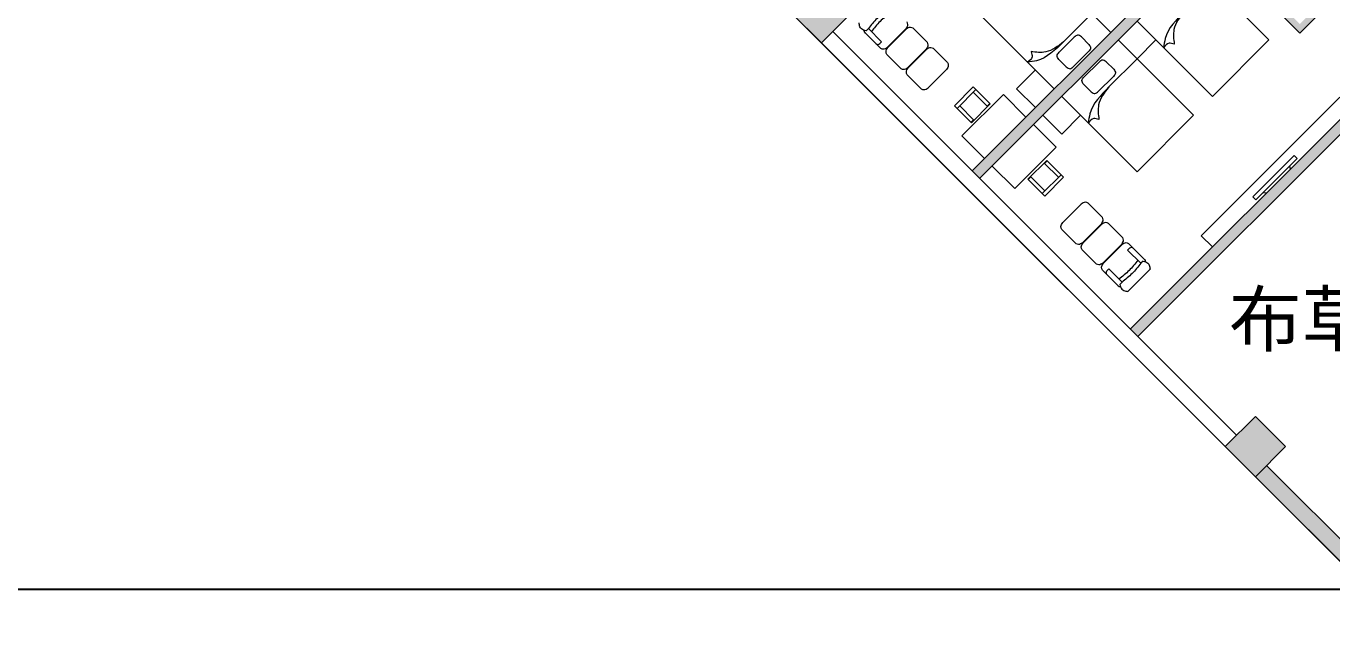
# Model space of a CAD drawing. Header units: metres. Extents: x -302 to 587, y -65 to 94.
# Drawn here: x 548.61 to 573.12, y 25.59 to 36.72 of the extents above; entities that cross this region are included whole.
import ezdxf

# ---------------------------------------------------------------- set-up
doc = ezdxf.new("R2010")
doc.units = ezdxf.units.M
doc.linetypes.add('ACAD_ISO03W100', pattern=[30, 12, -18])
doc.layers.get('0').update_dxf_attribs({"lineweight": 9})
for name, color, linetype, lineweight in [('fanghuo', 1, 'Continuous', 9), ('furniture', 3, 'Continuous', 5), ('hatch', 212, 'ACAD_ISO03W100', 5), ('ProfileEdges', 7, 'Continuous', 9), ('PUB_TEXT', 7, 'Continuous', 9), ('zhuwang', 2, 'Continuous', 13)]:
    doc.layers.add(name, color=color, linetype=linetype, lineweight=lineweight)
doc.styles.add('mystyle', font='', dxfattribs={"height": 1})
doc.styles.get('mystyle').set_extended_font_data('SimSun')
doc.dimstyles.new('myyyy', dxfattribs={"dimtxt": 1, "dimasz": 0.18, "dimexe": 0.18, "dimexo": 0.0625, "dimgap": 0.09, "dimtad": 0, "dimtoh": 1, "dimdec": 3, "dimrnd": 0.001, "dimzin": 0, "dimdsep": 46, "dimtxsty": 'Standard', "dimcen": 0.09, "dimadec": 0, "dimazin": 0, "dimtfac": 1, "dimtdec": 3, "dimtofl": 0, "dimtmove": 0, "dimatfit": 3, "dimfxl": 1, "dimtolj": 1, "dimtzin": 0, "dimarcsym": 0})

# ---------------------------------------------------------------- blocks, each defined once
blk = doc.blocks.new('*D136')
at = {"layer": 'Defpoints', "color": 0, "ltscale": 3, "transparency": 16777216}
for p in [(529.567, 68.96), (552.214, 68.96), (578.214, 26.14)]:
    blk.add_point(p, dxfattribs=at)
at = {"layer": 'PUB_TEXT', "color": 0, "lineweight": -2, "ltscale": 3, "transparency": 16777216}
for p, q in [((552.151, 68.96), (529.387, 68.96)), ((529.567, 68.78), (529.567, 50.056)), ((529.567, 26.32), (529.567, 45.043)), ((578.151, 26.14), (529.387, 26.14))]:
    blk.add_line(p, q, dxfattribs=at)
at = {"layer": 'PUB_TEXT', "color": 0, "ltscale": 3, "transparency": 16777216}
for points in [[(529.537, 68.78), (529.597, 68.78), (529.567, 68.96)], [(529.537, 26.32), (529.597, 26.32), (529.567, 26.14)]]:
    blk.add_solid(points, dxfattribs=at)
at = {"layer": 'PUB_TEXT', "color": 0, "ltscale": 3, "transparency": 16777216, "insert": (529.567, 47.55), "char_height": 1, "attachment_point": 5, "rotation": 90}
blk.add_mtext('\\A1;42.820', dxfattribs=at)
blk = doc.blocks.new('*D140')
at = {"layer": 'Defpoints', "color": 0, "ltscale": 3, "transparency": 16777216}
for p in [(543.814, 56.106), (586.614, 26.16), (586.614, 11.149)]:
    blk.add_point(p, dxfattribs=at)
at = {"layer": 'PUB_TEXT', "color": 0, "lineweight": -2, "ltscale": 3, "transparency": 16777216}
for p, q in [((543.814, 56.043), (543.814, 10.969)), ((586.614, 26.097), (586.614, 10.969)), ((543.994, 11.149), (562.79, 11.149)), ((586.434, 11.149), (567.637, 11.149))]:
    blk.add_line(p, q, dxfattribs=at)
at = {"layer": 'PUB_TEXT', "color": 0, "ltscale": 3, "transparency": 16777216}
for points in [[(543.994, 11.179), (543.994, 11.119), (543.814, 11.149)], [(586.434, 11.179), (586.434, 11.119), (586.614, 11.149)]]:
    blk.add_solid(points, dxfattribs=at)
at = {"layer": 'PUB_TEXT', "color": 0, "ltscale": 3, "transparency": 16777216, "insert": (565.214, 11.149), "char_height": 1, "attachment_point": 5}
blk.add_mtext('\\A1;42.800', dxfattribs=at)

msp = doc.modelspace()

# ---------------------------------------------------------------- hatches: boundary and pattern name
at = {"layer": 'hatch', "ltscale": 0.05}
h = msp.add_hatch(color=256, dxfattribs=at)
h.dxf.hatch_style = 1
h.paths.add_polyline_path([(573.0591, 37.1334), (572.9742, 37.2183), (572.5146, 36.7586), (569.2619, 40.0113), (569.7215, 40.471), (569.6367, 40.5558), (569.0922, 40.0113), (572.5146, 36.5889)])
h = msp.add_hatch(color=256, dxfattribs=at)
h.dxf.hatch_style = 1
h.paths.add_polyline_path([(570.8741, 38.2294), (570.7327, 38.3708), (566.3628, 34.0009), (566.5042, 33.8595)])
h = msp.add_hatch(color=256, dxfattribs=at)
h.dxf.hatch_style = 1
h.paths.add_polyline_path([(564.1, 36.9708), (563.5344, 37.5365), (562.9687, 36.9708), (563.5344, 36.4051)])
h = msp.add_hatch(color=256, dxfattribs=at)
h.dxf.hatch_style = 1
h.paths.add_polyline_path([(576.1491, 36.8011), (575.2723, 37.6779), (575.1309, 37.5365), (575.9229, 36.7445), (574.2258, 35.0474), (573.7874, 35.4858), (569.3326, 31.0311), (569.4741, 30.8897), (573.844, 35.2596), (574.2258, 34.8777)])
h = msp.add_hatch(color=256, dxfattribs=at)
h.dxf.hatch_style = 1
h.paths.add_polyline_path([(572.2452, 28.8256), (571.6795, 29.3913), (571.1138, 28.8256), (571.6795, 28.2599)])
h = msp.add_hatch(color=256, dxfattribs=at)
h.dxf.hatch_style = 1
h.paths.add_polyline_path([(571.8917, 28.4721), (571.6795, 28.2599), (573.7796, 26.1598), (576.1176, 26.1598), (576.1176, 26.4598), (573.9039, 26.4598)])

# ---------------------------------------------------------------- linework, layer by layer
at = {"ltscale": 0.05}
for p, q in [((569.0922, 40.0113), (572.5146, 36.5889)), ((566.3628, 34.0009), (570.7327, 38.3708)), ((572.5146, 36.5889), (574.2965, 38.3708)), ((570.8741, 38.2294), (566.5042, 33.8595)), ((569.3326, 31.0311), (573.7874, 35.4858)), ((573.844, 35.2596), (569.4741, 30.8897)), ((566.3911, 34.9626), (566.3416, 34.9131))]:
    msp.add_line(p, q, dxfattribs=at)
for p, q in [((571.1138, 28.8256), (563.5344, 36.4051)), ((573.7796, 26.1598), (571.6795, 28.2599))]:
    msp.add_line(p, q)
at = {"layer": 'fanghuo', "ltscale": 3}
msp.add_line((543.8136, 56.1258), (573.7796, 26.1598), dxfattribs=at)
at = {"layer": 'furniture', "ltscale": 0.05}
for p, q in [((570.8741, 37.5223), (571.9348, 36.4617)), ((566.4901, 36.9566), (567.9043, 35.5424)), ((568.6114, 36.9566), (568.0811, 36.4263)), ((568.6114, 36.9566), (568.9649, 36.6031)), ((570.8741, 35.401), (569.4599, 36.8152)), ((564.4155, 36.6735), (564.3731, 36.6311)), ((564.3802, 36.5674), (564.6418, 36.3058)), ((564.4155, 36.6735), (564.663, 36.426)), ((564.7733, 36.3242), (565.1184, 36.6692)), ((564.7804, 36.3172), (565.1254, 36.6622)), ((565.5186, 36.4189), (565.257, 36.6806)), ((564.6277, 36.3907), (564.663, 36.426)), ((565.1552, 35.9424), (565.5002, 36.2874)), ((565.1622, 35.9353), (565.5073, 36.2803)), ((565.9005, 36.0371), (565.6388, 36.2987)), ((567.9962, 36.2283), (568.279, 36.5112)), ((568.4134, 36.5182), (568.5548, 36.3768)), ((569.4599, 36.1081), (569.1064, 36.4617)), ((569.8135, 36.4617), (569.4599, 36.1081)), ((571.9348, 36.4617), (570.8741, 35.401)), ((564.762, 36.1856), (565.0236, 35.924)), ((568.1306, 35.9525), (567.9891, 36.094)), ((568.5477, 36.2425), (568.2649, 35.9596)), ((568.7457, 36.0445), (568.4629, 35.7616)), ((569.0215, 35.9101), (568.8801, 36.0515)), ((569.4599, 36.1081), (568.9296, 35.5778)), ((569.4599, 36.1081), (570.5206, 35.0474)), ((565.1438, 35.8038), (565.4055, 35.5421)), ((565.537, 35.5605), (565.882, 35.9056)), ((567.5507, 35.896), (567.1972, 35.5424)), ((566.384, 35.5778), (566.0304, 35.2242)), ((566.384, 35.5778), (566.7022, 35.2596)), ((567.1972, 35.5424), (567.5507, 35.1889)), ((568.4558, 35.6273), (568.5972, 35.4858)), ((568.7316, 35.4929), (569.0144, 35.7758)), ((566.4335, 35.5283), (566.0799, 35.1747)), ((566.9497, 35.4363), (566.1719, 34.6585)), ((566.384, 35.4788), (566.6456, 35.2171)), ((566.9497, 35.4363), (567.3739, 35.0121)), ((569.4599, 33.9868), (568.0457, 35.401)), ((573.2641, 35.3869), (570.662, 32.7847)), ((566.0304, 35.2242), (566.3486, 34.906)), ((566.1294, 35.2242), (566.3911, 34.9626)), ((566.7022, 35.2596), (566.3486, 34.906)), ((566.6951, 35.2666), (566.6456, 35.2171)), ((567.9396, 34.4464), (567.5154, 34.8707)), ((568.0457, 34.6939), (567.6921, 35.0474)), ((568.3993, 35.0474), (568.0457, 34.6939)), ((570.5206, 35.0474), (569.4599, 33.9868)), ((566.1719, 34.6585), (566.5961, 34.2343)), ((567.9396, 34.4464), (567.1618, 33.6686)), ((567.1618, 33.6686), (566.7376, 34.0928)), ((567.7629, 34.1989), (567.4093, 33.8454)), ((567.7699, 34.1918), (567.7204, 34.1423)), ((567.9821, 33.8807), (567.7204, 34.1423)), ((568.0811, 33.8807), (567.7629, 34.1989)), ((572.4085, 34.2908), (571.6307, 33.513)), ((572.4651, 34.2343), (571.6873, 33.4565)), ((572.323, 34.0935), (572.3343, 34.0328)), ((572.4085, 34.2908), (572.4651, 34.2343)), ((567.7275, 33.5272), (567.4093, 33.8454)), ((567.4659, 33.8878), (567.4164, 33.8383)), ((567.7275, 33.6262), (567.4659, 33.8878)), ((568.0316, 33.9302), (567.678, 33.5767)), ((568.0811, 33.8807), (567.7275, 33.5272)), ((571.8281, 33.5985), (571.8888, 33.5872)), ((568.0638, 33.0337), (568.4088, 33.3788)), ((568.5404, 33.3972), (568.802, 33.1355)), ((571.6307, 33.513), (571.6873, 33.4565)), ((568.3071, 32.6405), (568.0454, 32.9022)), ((568.4386, 32.659), (568.7836, 33.004)), ((568.4457, 32.6519), (568.7907, 32.9969)), ((568.9222, 33.0153), (569.1839, 32.7537)), ((568.8204, 32.2771), (569.1655, 32.6221)), ((568.8275, 32.2701), (569.1725, 32.6151)), ((569.3041, 32.6335), (569.5657, 32.3718)), ((570.662, 32.7847), (570.8741, 32.5726)), ((568.6889, 32.2587), (568.4273, 32.5204)), ((569.2829, 32.5133), (569.3182, 32.5486)), ((569.2829, 32.5133), (569.5303, 32.2658)), ((569.0707, 31.8769), (568.8091, 32.1385)), ((568.8939, 32.1244), (568.9293, 32.1597)), ((569.1768, 31.9122), (568.9293, 32.1597)), ((569.7033, 32.156), (569.2866, 31.7392)), ((569.5728, 32.3082), (569.5303, 32.2658)), ((569.1768, 31.9122), (569.1344, 31.8698))]:
    msp.add_line(p, q, dxfattribs=at)
for points in [[(564.7691, 37.0271), (564.5782, 36.8644), (564.4155, 36.6735)], [(564.3731, 36.6311), (564.3257, 36.6441), (564.2565, 36.7081), (564.2425, 36.7833)], [(564.8256, 36.9705), (564.6347, 36.8079), (564.4721, 36.6169)], [(565.1368, 36.8008), (565.1515, 36.7482), (565.1184, 36.6692)], [(570.3438, 36.992), (569.9876, 36.4854), (569.9593, 36.3158)], [(570.3438, 36.992), (570.1522, 36.6554), (570.158, 36.3804)], [(565.257, 36.6806), (565.2044, 36.6953), (565.1254, 36.6622)], [(568.4134, 36.5182), (568.342, 36.55), (568.279, 36.5112)], [(564.5569, 36.3907), (564.5912, 36.3747), (564.6277, 36.3907)], [(564.6418, 36.3058), (564.6944, 36.2911), (564.7733, 36.3242)], [(564.762, 36.1856), (564.7473, 36.2382), (564.7804, 36.3172)], [(565.5186, 36.4189), (565.5333, 36.3664), (565.5002, 36.2874)], [(565.6388, 36.2987), (565.5862, 36.3135), (565.5073, 36.2803)], [(568.0811, 36.4263), (567.5745, 36.0701), (567.4049, 36.0418)], [(568.0811, 36.4263), (567.7445, 36.2347), (567.4694, 36.2405)], [(568.5548, 36.3768), (568.5866, 36.3054), (568.5477, 36.2425)], [(570.158, 36.3804), (570.06, 36.3989), (569.9593, 36.3158)], [(565.9005, 36.0371), (565.9152, 35.9845), (565.882, 35.9056)], [(567.4694, 36.2405), (567.488, 36.1425), (567.4049, 36.0418)], [(567.9891, 36.094), (567.9573, 36.1654), (567.9962, 36.2283)], [(568.8801, 36.0515), (568.8086, 36.0833), (568.7457, 36.0445)], [(565.0236, 35.924), (565.0762, 35.9092), (565.1552, 35.9424)], [(565.1438, 35.8038), (565.1291, 35.8563), (565.1622, 35.9353)], [(568.1306, 35.9525), (568.202, 35.9207), (568.2649, 35.9596)], [(569.0215, 35.9101), (569.0533, 35.8387), (569.0144, 35.7758)], [(565.4055, 35.5421), (565.458, 35.5274), (565.537, 35.5605)], [(568.4558, 35.6273), (568.424, 35.6987), (568.4629, 35.7616)], [(568.9296, 35.5778), (568.5734, 35.0712), (568.5451, 34.9016)], [(568.9296, 35.5778), (568.738, 35.2412), (568.7438, 34.9661)], [(568.5972, 35.4858), (568.6687, 35.454), (568.7316, 35.4929)], [(568.7438, 34.9661), (568.6458, 34.9847), (568.5451, 34.9016)], [(568.5404, 33.3972), (568.4878, 33.4119), (568.4088, 33.3788)], [(568.802, 33.1355), (568.8168, 33.083), (568.7836, 33.004)], [(568.0454, 32.9022), (568.0307, 32.9548), (568.0638, 33.0337)], [(568.9222, 33.0153), (568.8697, 33.0301), (568.7907, 32.9969)], [(568.3071, 32.6405), (568.3596, 32.6258), (568.4386, 32.659)], [(568.4273, 32.5204), (568.4125, 32.5729), (568.4457, 32.6519)], [(569.1839, 32.7537), (569.1986, 32.7011), (569.1655, 32.6221)], [(569.3041, 32.6335), (569.2515, 32.6482), (569.1725, 32.6151)], [(569.3889, 32.5486), (569.3546, 32.5646), (569.3182, 32.5486)], [(568.6889, 32.2587), (568.7415, 32.244), (568.8204, 32.2771)], [(568.8091, 32.1385), (568.7944, 32.1911), (568.8275, 32.2701)], [(568.8939, 32.0537), (568.878, 32.088), (568.8939, 32.1244)], [(569.4738, 32.3224), (569.3111, 32.1314), (569.1202, 31.9688)], [(569.5303, 32.2658), (569.3677, 32.0749), (569.1768, 31.9122)], [(569.5728, 32.3082), (569.6201, 32.2952), (569.6894, 32.2312), (569.7033, 32.156)], [(569.1344, 31.8698), (569.1474, 31.8224), (569.2113, 31.7532), (569.2866, 31.7392)]]:
    msp.add_spline(points, degree=3, dxfattribs=at)
for points in [[(564.3802, 36.5674), (564.3576, 36.5912), (564.3351, 36.615), (564.3278, 36.6433)], [(569.5657, 32.3718), (569.5882, 32.3481), (569.6108, 32.3243), (569.618, 32.296)], [(569.0707, 31.8769), (569.0945, 31.8543), (569.1182, 31.8318), (569.1466, 31.8245)]]:
    msp.add_open_spline(points, degree=3, dxfattribs=at)
at = {"layer": 'ProfileEdges', "ltscale": 0.05}
for p, q in [((563.7465, 36.6172), (571.326, 29.0377)), ((571.8917, 28.4721), (573.9039, 26.4598))]:
    msp.add_line(p, q, dxfattribs=at)
at = {"layer": 'zhuwang'}
for points in [[(562.9687, 36.9708), (563.5344, 37.5365), (564.1, 36.9708), (563.5344, 36.4051)], [(571.1138, 28.8256), (571.6795, 29.3913), (572.2452, 28.8256), (571.6795, 28.2599)]]:
    msp.add_lwpolyline(points, close=True, dxfattribs=at)

# ---------------------------------------------------------------- texts
at = {"layer": 'PUB_TEXT', "ltscale": 0.05, "insert": (571.1829, 31.718), "char_height": 1, "attachment_point": 1, "style": 'mystyle'}
msp.add_mtext_dynamic_manual_height_columns('{\\fArial Unicode MS|b0|i0|c134|p0;布草}', width=3.660281, gutter_width=5, heights=[0], dxfattribs=at)

# ---------------------------------------------------------------- dimensions: what is measured, and where the dimension line sits
at = {"layer": 'PUB_TEXT', "ltscale": 3}
dim = msp.add_linear_dim(base=(529.5673, 68.9598), p1=(578.2136, 26.1398), p2=(552.2136, 68.9598), angle=270, dimstyle='myyyy', dxfattribs=at)
dim.commit()
dim.dimension.update_dxf_attribs({"geometry": '*D136', "text_midpoint": (529.5673, 47.5498)})
dim = msp.add_linear_dim(base=(586.6136, 11.1491), p1=(543.8136, 56.1058), p2=(586.6136, 26.1598), dimstyle='myyyy', dxfattribs=at)
dim.commit()
dim.dimension.update_dxf_attribs({"geometry": '*D140', "text_midpoint": (565.2136, 11.1491)})

doc.saveas('drawing.dxf')
